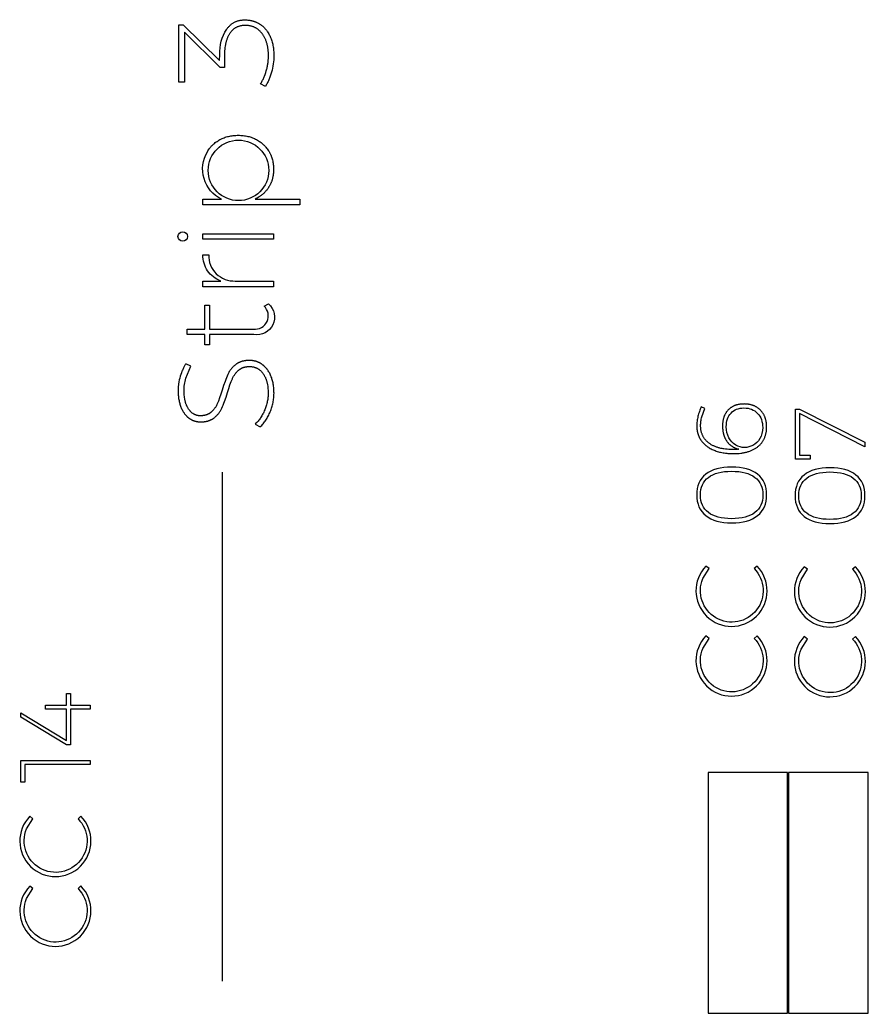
# Model space of a CAD drawing. Header units: millimetres. Extents: x 392 to 1349, y 886 to 1236.
# Drawn here: x 1041.53 to 1068.3, y 1122.18 to 1153.51 of the extents above; entities that cross this region are included whole.
import ezdxf

# ---------------------------------------------------------------- set-up
doc = ezdxf.new("R2010")
doc.units = ezdxf.units.MM
doc.header["$MEASUREMENT"] = 0
doc.layers.add('Fab 3$Electronics$CUT3', color=3, linetype='Continuous', true_color=0x00ff00)
doc.layers.add('Fab 3$Electronics$ENGRAVE3', color=25, linetype='Continuous', true_color=0x996633)

msp = doc.modelspace()

# ---------------------------------------------------------------- linework, layer by layer
at = {"layer": 'Fab 3$Electronics$CUT3'}
for points in [[(1065.757, 1122.183), (1065.757, 1129.771), (1063.249, 1129.771), (1063.249, 1122.183)], [(1068.297, 1122.183), (1068.297, 1129.771), (1065.789, 1129.771), (1065.789, 1122.183)]]:
    msp.add_lwpolyline(points, close=True, dxfattribs=at)
at = {"layer": 'Fab 3$Electronics$ENGRAVE3'}
msp.add_line((1047.919, 1139.247), (1047.919, 1123.189), dxfattribs=at)
for points in [[(1048.056, 1153.215), (1048.069, 1153.233), (1048.083, 1153.251), (1048.097, 1153.267), (1048.111, 1153.284), (1048.125, 1153.3), (1048.14, 1153.315), (1048.155, 1153.33), (1048.17, 1153.344), (1048.186, 1153.357), (1048.202, 1153.37), (1048.218, 1153.383), (1048.234, 1153.394), (1048.251, 1153.406), (1048.268, 1153.416), (1048.286, 1153.426), (1048.304, 1153.436), (1048.322, 1153.445), (1048.34, 1153.453), (1048.358, 1153.461), (1048.377, 1153.468), (1048.397, 1153.475), (1048.416, 1153.481), (1048.436, 1153.486), (1048.456, 1153.491), (1048.477, 1153.495), (1048.497, 1153.499), (1048.518, 1153.502), (1048.54, 1153.505), (1048.561, 1153.507), (1048.583, 1153.508), (1048.605, 1153.509), (1048.628, 1153.509), (1048.661, 1153.509), (1048.694, 1153.507), (1048.727, 1153.505), (1048.759, 1153.501), (1048.774, 1153.499), (1048.79, 1153.496), (1048.806, 1153.493), (1048.821, 1153.49), (1048.836, 1153.487), (1048.852, 1153.483), (1048.867, 1153.479), (1048.882, 1153.475), (1048.897, 1153.471), (1048.911, 1153.466), (1048.926, 1153.461), (1048.941, 1153.456), (1048.955, 1153.451), (1048.969, 1153.445), (1048.983, 1153.439), (1048.998, 1153.433), (1049.011, 1153.426), (1049.025, 1153.419), (1049.039, 1153.412), (1049.053, 1153.405), (1049.066, 1153.397), (1049.079, 1153.389), (1049.093, 1153.381), (1049.106, 1153.373), (1049.119, 1153.364), (1049.132, 1153.355), (1049.144, 1153.346), (1049.157, 1153.337), (1049.169, 1153.327), (1049.181, 1153.317), (1049.193, 1153.307), (1049.204, 1153.297), (1049.216, 1153.287), (1049.227, 1153.276), (1049.238, 1153.265), (1049.249, 1153.254), (1049.26, 1153.242), (1049.271, 1153.23), (1049.281, 1153.218), (1049.291, 1153.206), (1049.301, 1153.194), (1049.311, 1153.181), (1049.321, 1153.168), (1049.331, 1153.155), (1049.349, 1153.129), (1049.367, 1153.101), (1049.384, 1153.072), (1049.4, 1153.042), (1049.415, 1153.012), (1049.43, 1152.98), (1049.444, 1152.948), (1049.457, 1152.915), (1049.469, 1152.881), (1049.481, 1152.847), (1049.491, 1152.811), (1049.5, 1152.776), (1049.509, 1152.739), (1049.517, 1152.702), (1049.523, 1152.664), (1049.529, 1152.625), (1049.534, 1152.586), (1049.538, 1152.546), (1049.541, 1152.505), (1049.544, 1152.463), (1049.545, 1152.421), (1049.545, 1152.378), (1049.544, 1152.313), (1049.541, 1152.248), (1049.535, 1152.184), (1049.527, 1152.119), (1049.517, 1152.054), (1049.505, 1151.989), (1049.49, 1151.925), (1049.473, 1151.86), (1049.454, 1151.796), (1049.433, 1151.735), (1049.411, 1151.675), (1049.4, 1151.646), (1049.387, 1151.617), (1049.375, 1151.589), (1049.362, 1151.561), (1049.349, 1151.534), (1049.335, 1151.508), (1049.321, 1151.481), (1049.307, 1151.456), (1049.292, 1151.43), (1049.276, 1151.405), (1049.123, 1151.491), (1049.137, 1151.513), (1049.151, 1151.536), (1049.164, 1151.56), (1049.178, 1151.584), (1049.19, 1151.608), (1049.203, 1151.633), (1049.215, 1151.658), (1049.226, 1151.683), (1049.238, 1151.709), (1049.249, 1151.736), (1049.269, 1151.79), (1049.289, 1151.845), (1049.306, 1151.903), (1049.315, 1151.932), (1049.322, 1151.961), (1049.33, 1151.99), (1049.336, 1152.019), (1049.342, 1152.049), (1049.348, 1152.078), (1049.353, 1152.107), (1049.358, 1152.137), (1049.362, 1152.166), (1049.365, 1152.196), (1049.368, 1152.225), (1049.37, 1152.255), (1049.372, 1152.285), (1049.374, 1152.315), (1049.374, 1152.344), (1049.375, 1152.374), (1049.374, 1152.429), (1049.372, 1152.482), (1049.368, 1152.534), (1049.362, 1152.584), (1049.359, 1152.609), (1049.355, 1152.633), (1049.351, 1152.657), (1049.346, 1152.681), (1049.342, 1152.704), (1049.336, 1152.727), (1049.331, 1152.749), (1049.325, 1152.772), (1049.318, 1152.793), (1049.311, 1152.815), (1049.304, 1152.836), (1049.296, 1152.856), (1049.288, 1152.877), (1049.28, 1152.897), (1049.271, 1152.916), (1049.262, 1152.935), (1049.252, 1152.954), (1049.242, 1152.973), (1049.232, 1152.991), (1049.221, 1153.009), (1049.21, 1153.026), (1049.198, 1153.043), (1049.186, 1153.06), (1049.174, 1153.076), (1049.161, 1153.092), (1049.149, 1153.107), (1049.135, 1153.122), (1049.122, 1153.137), (1049.108, 1153.151), (1049.094, 1153.164), (1049.08, 1153.177), (1049.066, 1153.189), (1049.051, 1153.201), (1049.036, 1153.212), (1049.021, 1153.223), (1049.006, 1153.234), (1048.99, 1153.243), (1048.974, 1153.253), (1048.958, 1153.261), (1048.942, 1153.27), (1048.925, 1153.278), (1048.908, 1153.285), (1048.891, 1153.292), (1048.873, 1153.298), (1048.856, 1153.304), (1048.838, 1153.309), (1048.82, 1153.314), (1048.801, 1153.318), (1048.783, 1153.322), (1048.764, 1153.325), (1048.744, 1153.328), (1048.725, 1153.33), (1048.705, 1153.332), (1048.685, 1153.333), (1048.665, 1153.334), (1048.645, 1153.334), (1048.625, 1153.334), (1048.605, 1153.333), (1048.585, 1153.332), (1048.566, 1153.33), (1048.547, 1153.328), (1048.529, 1153.325), (1048.51, 1153.322), (1048.492, 1153.318), (1048.475, 1153.314), (1048.457, 1153.31), (1048.44, 1153.304), (1048.424, 1153.299), (1048.407, 1153.292), (1048.391, 1153.286), (1048.375, 1153.279), (1048.36, 1153.271), (1048.344, 1153.263), (1048.329, 1153.254), (1048.315, 1153.245), (1048.3, 1153.235), (1048.286, 1153.225), (1048.273, 1153.214), (1048.259, 1153.203), (1048.246, 1153.192), (1048.233, 1153.179), (1048.221, 1153.167), (1048.209, 1153.154), (1048.197, 1153.14), (1048.185, 1153.126), (1048.174, 1153.111), (1048.163, 1153.096), (1048.152, 1153.08), (1048.142, 1153.064), (1048.132, 1153.048), (1048.122, 1153.031), (1048.113, 1153.014), (1048.103, 1152.996), (1048.095, 1152.978), (1048.086, 1152.959), (1048.078, 1152.941), (1048.071, 1152.921), (1048.063, 1152.902), (1048.056, 1152.881), (1048.049, 1152.861), (1048.043, 1152.84), (1048.037, 1152.819), (1048.031, 1152.797), (1048.026, 1152.775), (1048.021, 1152.752), (1048.016, 1152.729), (1048.007, 1152.682), (1048, 1152.633), (1047.994, 1152.583), (1047.989, 1152.531), (1047.986, 1152.478), (1047.984, 1152.422), (1047.983, 1152.366), (1047.983, 1152.007), (1047.847, 1152.007), (1046.725, 1153.117), (1046.725, 1151.542), (1046.55, 1151.542), (1046.55, 1153.356), (1046.686, 1153.356), (1047.834, 1152.229), (1047.838, 1152.421, -0.151558)], [(1047.448, 1149.351), (1047.466, 1149.381), (1047.485, 1149.41), (1047.505, 1149.439), (1047.526, 1149.467), (1047.537, 1149.48), (1047.548, 1149.493), (1047.559, 1149.507), (1047.571, 1149.519), (1047.582, 1149.532), (1047.594, 1149.545), (1047.606, 1149.557), (1047.619, 1149.569), (1047.631, 1149.581), (1047.644, 1149.592), (1047.657, 1149.604), (1047.67, 1149.615), (1047.697, 1149.637), (1047.725, 1149.658), (1047.753, 1149.678), (1047.783, 1149.697), (1047.813, 1149.715), (1047.845, 1149.733), (1047.877, 1149.749), (1047.909, 1149.765), (1047.942, 1149.779), (1047.976, 1149.792), (1048.01, 1149.805), (1048.045, 1149.816), (1048.08, 1149.826), (1048.116, 1149.835), (1048.153, 1149.843), (1048.19, 1149.85), (1048.227, 1149.856), (1048.265, 1149.861), (1048.304, 1149.864), (1048.343, 1149.867), (1048.383, 1149.869), (1048.423, 1149.869), (1048.463, 1149.869), (1048.502, 1149.867), (1048.541, 1149.864), (1048.579, 1149.861), (1048.617, 1149.856), (1048.654, 1149.85), (1048.69, 1149.843), (1048.727, 1149.835), (1048.762, 1149.826), (1048.797, 1149.816), (1048.832, 1149.805), (1048.866, 1149.792), (1048.899, 1149.779), (1048.932, 1149.765), (1048.965, 1149.749), (1048.997, 1149.733), (1049.028, 1149.715), (1049.059, 1149.697), (1049.088, 1149.678), (1049.117, 1149.658), (1049.145, 1149.637), (1049.172, 1149.615), (1049.198, 1149.593), (1049.211, 1149.581), (1049.223, 1149.569), (1049.235, 1149.557), (1049.248, 1149.545), (1049.259, 1149.533), (1049.271, 1149.52), (1049.282, 1149.507), (1049.294, 1149.494), (1049.315, 1149.468), (1049.336, 1149.44), (1049.356, 1149.412), (1049.376, 1149.383), (1049.394, 1149.353), (1049.403, 1149.338), (1049.411, 1149.322), (1049.419, 1149.307), (1049.427, 1149.291), (1049.435, 1149.275), (1049.442, 1149.259), (1049.45, 1149.243), (1049.456, 1149.227), (1049.463, 1149.211), (1049.469, 1149.194), (1049.481, 1149.161), (1049.492, 1149.127), (1049.501, 1149.093), (1049.509, 1149.058), (1049.517, 1149.022), (1049.523, 1148.986), (1049.528, 1148.95), (1049.532, 1148.913), (1049.535, 1148.875), (1049.536, 1148.837), (1049.537, 1148.798), (1049.536, 1148.758), (1049.534, 1148.718), (1049.531, 1148.679), (1049.527, 1148.641), (1049.522, 1148.603), (1049.515, 1148.566), (1049.511, 1148.548), (1049.507, 1148.529), (1049.503, 1148.511), (1049.498, 1148.493), (1049.493, 1148.476), (1049.488, 1148.458), (1049.482, 1148.441), (1049.476, 1148.424), (1049.47, 1148.406), (1049.463, 1148.389), (1049.456, 1148.373), (1049.449, 1148.356), (1049.442, 1148.34), (1049.434, 1148.323), (1049.426, 1148.307), (1049.418, 1148.291), (1049.409, 1148.275), (1049.4, 1148.259), (1049.391, 1148.244), (1049.381, 1148.228), (1049.371, 1148.213), (1049.361, 1148.198), (1049.351, 1148.183), (1049.34, 1148.169), (1049.33, 1148.155), (1049.319, 1148.14), (1049.307, 1148.127), (1049.296, 1148.113), (1049.284, 1148.1), (1049.272, 1148.086), (1049.26, 1148.074), (1049.248, 1148.061), (1049.235, 1148.048), (1049.222, 1148.036), (1049.209, 1148.024), (1049.196, 1148.012), (1049.182, 1148.001), (1049.169, 1147.989), (1049.155, 1147.978), (1049.141, 1147.968), (1049.126, 1147.957), (1049.111, 1147.946), (1049.097, 1147.936), (1049.081, 1147.926), (1049.05, 1147.907), (1049.019, 1147.889), (1048.986, 1147.871), (1048.952, 1147.855), (1050.36, 1147.855), (1050.36, 1147.676), (1047.309, 1147.676), (1047.309, 1147.855), (1047.894, 1147.855, -0.441654)], [(1047.456, 1145.591, -0.144787), (1047.305, 1146.101), (1047.488, 1146.101, 0.435043), (1048.329, 1145.273), (1049.533, 1145.273), (1049.533, 1145.094), (1047.309, 1145.094), (1047.309, 1145.273), (1047.868, 1145.273, -0.153652)], [(1049.379, 1144.552, -0.750475), (1048.918, 1143.583), (1047.518, 1143.583), (1047.518, 1143.259), (1047.365, 1143.259), (1047.365, 1143.583), (1046.814, 1143.583), (1046.814, 1143.754), (1047.365, 1143.754), (1047.365, 1144.509), (1047.518, 1144.509), (1047.518, 1143.754), (1048.897, 1143.754, 0.724121), (1049.234, 1144.484)], [(1063.079, 1135.887), (1063.279, 1136.203), (1063.179, 1136.281, 2.359226), (1064.791, 1136.284), (1064.7, 1136.203, -1.864699)], [(1066.182, 1135.864), (1066.383, 1136.18), (1066.283, 1136.258, 2.359226), (1067.894, 1136.261), (1067.803, 1136.18, -1.864699)], [(1063.079, 1133.687), (1063.279, 1134.003), (1063.179, 1134.081, 2.359226), (1064.791, 1134.084), (1064.7, 1134.003, -1.864699)], [(1066.182, 1133.664), (1066.383, 1133.98), (1066.283, 1134.058, 2.359226), (1067.894, 1134.061), (1067.803, 1133.98, -1.864699)], [(1041.744, 1127.995), (1041.944, 1128.311), (1041.844, 1128.39, 2.359226), (1043.456, 1128.393), (1043.365, 1128.311, -1.864699)], [(1041.744, 1125.795), (1041.944, 1126.111), (1041.844, 1126.19, 2.359226), (1043.456, 1126.193), (1043.365, 1126.111, -1.864699)]]:
    msp.add_lwpolyline(points, format="xyb", close=True, dxfattribs=at)
for points in [[(1047.309, 1146.588), (1047.309, 1146.763), (1049.533, 1146.763), (1049.533, 1146.588)], [(1046.767, 1142.213), (1046.929, 1142.585), (1046.767, 1142.666), (1046.754, 1142.644), (1046.74, 1142.622), (1046.727, 1142.6), (1046.715, 1142.577), (1046.702, 1142.553), (1046.69, 1142.53), (1046.679, 1142.505), (1046.668, 1142.481), (1046.657, 1142.456), (1046.646, 1142.43), (1046.626, 1142.377), (1046.607, 1142.323), (1046.59, 1142.267), (1046.575, 1142.21), (1046.561, 1142.153), (1046.55, 1142.096), (1046.545, 1142.067), (1046.541, 1142.039), (1046.537, 1142.011), (1046.533, 1141.982), (1046.53, 1141.954), (1046.528, 1141.926), (1046.526, 1141.897), (1046.525, 1141.869), (1046.524, 1141.841), (1046.524, 1141.812), (1046.524, 1141.776), (1046.525, 1141.741), (1046.527, 1141.706), (1046.529, 1141.671), (1046.533, 1141.637), (1046.536, 1141.604), (1046.541, 1141.571), (1046.546, 1141.539), (1046.552, 1141.507), (1046.558, 1141.475), (1046.565, 1141.445), (1046.573, 1141.414), (1046.582, 1141.384), (1046.591, 1141.355), (1046.601, 1141.326), (1046.611, 1141.298), (1046.623, 1141.27), (1046.635, 1141.244), (1046.647, 1141.218), (1046.66, 1141.192), (1046.673, 1141.168), (1046.688, 1141.144), (1046.702, 1141.122), (1046.71, 1141.111), (1046.718, 1141.1), (1046.726, 1141.089), (1046.734, 1141.078), (1046.742, 1141.068), (1046.75, 1141.058), (1046.758, 1141.048), (1046.767, 1141.038), (1046.776, 1141.029), (1046.785, 1141.02), (1046.794, 1141.011), (1046.803, 1141.002), (1046.812, 1140.993), (1046.822, 1140.984), (1046.831, 1140.976), (1046.841, 1140.968), (1046.851, 1140.96), (1046.861, 1140.952), (1046.871, 1140.945), (1046.882, 1140.938), (1046.892, 1140.931), (1046.902, 1140.924), (1046.913, 1140.917), (1046.924, 1140.911), (1046.935, 1140.905), (1046.945, 1140.899), (1046.956, 1140.894), (1046.967, 1140.888), (1046.979, 1140.883), (1046.99, 1140.878), (1047.001, 1140.874), (1047.013, 1140.869), (1047.024, 1140.865), (1047.036, 1140.861), (1047.048, 1140.858), (1047.06, 1140.854), (1047.072, 1140.851), (1047.084, 1140.848), (1047.096, 1140.845), (1047.108, 1140.843), (1047.121, 1140.84), (1047.133, 1140.838), (1047.146, 1140.837), (1047.158, 1140.835), (1047.171, 1140.834), (1047.184, 1140.833), (1047.197, 1140.832), (1047.21, 1140.831), (1047.223, 1140.831), (1047.237, 1140.831), (1047.269, 1140.831), (1047.3, 1140.833), (1047.331, 1140.835), (1047.346, 1140.837), (1047.361, 1140.839), (1047.375, 1140.841), (1047.39, 1140.843), (1047.404, 1140.846), (1047.418, 1140.849), (1047.432, 1140.852), (1047.446, 1140.855), (1047.459, 1140.858), (1047.472, 1140.862), (1047.486, 1140.866), (1047.498, 1140.871), (1047.511, 1140.875), (1047.524, 1140.88), (1047.536, 1140.885), (1047.548, 1140.89), (1047.56, 1140.896), (1047.572, 1140.902), (1047.584, 1140.908), (1047.595, 1140.914), (1047.606, 1140.92), (1047.617, 1140.927), (1047.628, 1140.934), (1047.638, 1140.941), (1047.649, 1140.949), (1047.659, 1140.957), (1047.679, 1140.973), (1047.698, 1140.989), (1047.717, 1141.006), (1047.735, 1141.023), (1047.753, 1141.041), (1047.77, 1141.059), (1047.786, 1141.077), (1047.802, 1141.096), (1047.817, 1141.116), (1047.831, 1141.136), (1047.845, 1141.156), (1047.858, 1141.177), (1047.871, 1141.198), (1047.882, 1141.219), (1047.894, 1141.241), (1047.905, 1141.264), (1047.925, 1141.311), (1047.947, 1141.362), (1047.968, 1141.418), (1047.99, 1141.477), (1048.035, 1141.607), (1048.082, 1141.753), (1048.122, 1141.882), (1048.161, 1141.998), (1048.198, 1142.101), (1048.217, 1142.147), (1048.235, 1142.19), (1048.245, 1142.21), (1048.254, 1142.23), (1048.264, 1142.25), (1048.275, 1142.269), (1048.286, 1142.287), (1048.298, 1142.306), (1048.31, 1142.324), (1048.322, 1142.341), (1048.335, 1142.358), (1048.348, 1142.375), (1048.362, 1142.391), (1048.376, 1142.406), (1048.391, 1142.422), (1048.406, 1142.437), (1048.422, 1142.451), (1048.438, 1142.465), (1048.446, 1142.472), (1048.455, 1142.479), (1048.463, 1142.485), (1048.472, 1142.491), (1048.481, 1142.497), (1048.49, 1142.503), (1048.499, 1142.508), (1048.508, 1142.514), (1048.517, 1142.519), (1048.527, 1142.524), (1048.537, 1142.528), (1048.547, 1142.533), (1048.557, 1142.537), (1048.567, 1142.541), (1048.577, 1142.545), (1048.588, 1142.548), (1048.599, 1142.552), (1048.609, 1142.555), (1048.62, 1142.558), (1048.631, 1142.561), (1048.643, 1142.563), (1048.654, 1142.565), (1048.666, 1142.567), (1048.678, 1142.569), (1048.69, 1142.571), (1048.702, 1142.572), (1048.714, 1142.573), (1048.726, 1142.574), (1048.739, 1142.575), (1048.751, 1142.576), (1048.777, 1142.576), (1048.794, 1142.576), (1048.81, 1142.575), (1048.827, 1142.574), (1048.843, 1142.573), (1048.859, 1142.571), (1048.874, 1142.568), (1048.89, 1142.565), (1048.905, 1142.562), (1048.92, 1142.558), (1048.935, 1142.554), (1048.949, 1142.549), (1048.964, 1142.544), (1048.978, 1142.539), (1048.992, 1142.533), (1049.005, 1142.526), (1049.019, 1142.52), (1049.032, 1142.512), (1049.045, 1142.505), (1049.058, 1142.496), (1049.071, 1142.488), (1049.083, 1142.479), (1049.095, 1142.469), (1049.107, 1142.459), (1049.119, 1142.449), (1049.131, 1142.438), (1049.142, 1142.427), (1049.153, 1142.415), (1049.164, 1142.403), (1049.175, 1142.39), (1049.186, 1142.377), (1049.196, 1142.364), (1049.206, 1142.35), (1049.216, 1142.336), (1049.225, 1142.321), (1049.235, 1142.306), (1049.244, 1142.291), (1049.252, 1142.275), (1049.26, 1142.259), (1049.268, 1142.243), (1049.276, 1142.227), (1049.283, 1142.21), (1049.29, 1142.193), (1049.297, 1142.175), (1049.304, 1142.158), (1049.31, 1142.139), (1049.315, 1142.121), (1049.321, 1142.102), (1049.326, 1142.083), (1049.331, 1142.064), (1049.335, 1142.044), (1049.34, 1142.024), (1049.344, 1142.004), (1049.35, 1141.962), (1049.356, 1141.92), (1049.36, 1141.875), (1049.364, 1141.83), (1049.365, 1141.783), (1049.366, 1141.735), (1049.366, 1141.702), (1049.364, 1141.669), (1049.362, 1141.636), (1049.359, 1141.603), (1049.355, 1141.57), (1049.351, 1141.537), (1049.345, 1141.504), (1049.339, 1141.471), (1049.332, 1141.438), (1049.324, 1141.405), (1049.315, 1141.372), (1049.305, 1141.339), (1049.294, 1141.306), (1049.283, 1141.272), (1049.27, 1141.239), (1049.257, 1141.206), (1049.243, 1141.174), (1049.229, 1141.142), (1049.214, 1141.11), (1049.198, 1141.079), (1049.181, 1141.049), (1049.164, 1141.02), (1049.146, 1140.991), (1049.128, 1140.963), (1049.109, 1140.936), (1049.089, 1140.909), (1049.068, 1140.883), (1049.047, 1140.857), (1049.026, 1140.833), (1049.003, 1140.809), (1048.98, 1140.785), (1048.956, 1140.763), (1049.114, 1140.669), (1049.139, 1140.694), (1049.162, 1140.719), (1049.185, 1140.745), (1049.208, 1140.772), (1049.23, 1140.8), (1049.251, 1140.828), (1049.271, 1140.858), (1049.291, 1140.887), (1049.311, 1140.918), (1049.33, 1140.949), (1049.348, 1140.981), (1049.366, 1141.014), (1049.383, 1141.047), (1049.399, 1141.081), (1049.415, 1141.115), (1049.43, 1141.151), (1049.445, 1141.187), (1049.458, 1141.222), (1049.471, 1141.258), (1049.482, 1141.294), (1049.493, 1141.33), (1049.503, 1141.366), (1049.512, 1141.403), (1049.52, 1141.439), (1049.527, 1141.475), (1049.533, 1141.512), (1049.538, 1141.548), (1049.542, 1141.585), (1049.545, 1141.621), (1049.548, 1141.658), (1049.549, 1141.694), (1049.55, 1141.731), (1049.549, 1141.77), (1049.548, 1141.808), (1049.546, 1141.845), (1049.544, 1141.882), (1049.54, 1141.918), (1049.536, 1141.954), (1049.531, 1141.989), (1049.526, 1142.024), (1049.519, 1142.057), (1049.512, 1142.091), (1049.504, 1142.123), (1049.496, 1142.155), (1049.486, 1142.187), (1049.476, 1142.218), (1049.465, 1142.248), (1049.454, 1142.277), (1049.441, 1142.306), (1049.428, 1142.334), (1049.415, 1142.362), (1049.401, 1142.388), (1049.386, 1142.414), (1049.37, 1142.438), (1049.354, 1142.462), (1049.346, 1142.474), (1049.337, 1142.485), (1049.329, 1142.497), (1049.32, 1142.508), (1049.311, 1142.519), (1049.302, 1142.529), (1049.293, 1142.54), (1049.283, 1142.55), (1049.274, 1142.56), (1049.264, 1142.57), (1049.254, 1142.579), (1049.244, 1142.588), (1049.234, 1142.598), (1049.223, 1142.607), (1049.213, 1142.615), (1049.202, 1142.624), (1049.191, 1142.632), (1049.18, 1142.64), (1049.169, 1142.648), (1049.158, 1142.656), (1049.147, 1142.663), (1049.135, 1142.67), (1049.124, 1142.677), (1049.112, 1142.684), (1049.1, 1142.69), (1049.089, 1142.696), (1049.077, 1142.702), (1049.065, 1142.708), (1049.052, 1142.713), (1049.04, 1142.718), (1049.028, 1142.723), (1049.015, 1142.728), (1049.003, 1142.732), (1048.99, 1142.736), (1048.977, 1142.74), (1048.964, 1142.744), (1048.951, 1142.747), (1048.938, 1142.75), (1048.925, 1142.753), (1048.912, 1142.756), (1048.898, 1142.758), (1048.885, 1142.76), (1048.871, 1142.762), (1048.857, 1142.764), (1048.844, 1142.765), (1048.83, 1142.766), (1048.816, 1142.767), (1048.802, 1142.768), (1048.787, 1142.768), (1048.773, 1142.768), (1048.74, 1142.768), (1048.708, 1142.766), (1048.677, 1142.764), (1048.662, 1142.762), (1048.647, 1142.76), (1048.632, 1142.758), (1048.617, 1142.756), (1048.603, 1142.753), (1048.588, 1142.75), (1048.574, 1142.747), (1048.56, 1142.744), (1048.546, 1142.74), (1048.533, 1142.736), (1048.52, 1142.732), (1048.506, 1142.728), (1048.493, 1142.723), (1048.481, 1142.718), (1048.468, 1142.713), (1048.456, 1142.708), (1048.443, 1142.702), (1048.431, 1142.696), (1048.419, 1142.69), (1048.408, 1142.684), (1048.396, 1142.677), (1048.385, 1142.67), (1048.374, 1142.663), (1048.363, 1142.656), (1048.352, 1142.648), (1048.342, 1142.64), (1048.321, 1142.624), (1048.302, 1142.607), (1048.282, 1142.59), (1048.264, 1142.572), (1048.246, 1142.554), (1048.229, 1142.536), (1048.212, 1142.517), (1048.196, 1142.497), (1048.18, 1142.477), (1048.166, 1142.457), (1048.151, 1142.436), (1048.138, 1142.415), (1048.125, 1142.393), (1048.113, 1142.37), (1048.101, 1142.348), (1048.09, 1142.324), (1048.069, 1142.276), (1048.047, 1142.223), (1048.026, 1142.167), (1048.004, 1142.108), (1047.96, 1141.978), (1047.915, 1141.834), (1047.873, 1141.704), (1047.834, 1141.589), (1047.796, 1141.488), (1047.777, 1141.442), (1047.759, 1141.401), (1047.75, 1141.381), (1047.741, 1141.361), (1047.731, 1141.342), (1047.721, 1141.324), (1047.71, 1141.305), (1047.699, 1141.288), (1047.687, 1141.27), (1047.675, 1141.253), (1047.662, 1141.237), (1047.649, 1141.22), (1047.635, 1141.205), (1047.621, 1141.189), (1047.607, 1141.174), (1047.592, 1141.16), (1047.577, 1141.145), (1047.561, 1141.132), (1047.553, 1141.125), (1047.545, 1141.118), (1047.536, 1141.112), (1047.528, 1141.106), (1047.519, 1141.1), (1047.51, 1141.095), (1047.501, 1141.089), (1047.492, 1141.084), (1047.483, 1141.079), (1047.473, 1141.074), (1047.464, 1141.07), (1047.454, 1141.065), (1047.444, 1141.061), (1047.434, 1141.057), (1047.424, 1141.054), (1047.414, 1141.05), (1047.403, 1141.047), (1047.393, 1141.044), (1047.382, 1141.041), (1047.371, 1141.038), (1047.36, 1141.036), (1047.349, 1141.033), (1047.337, 1141.031), (1047.326, 1141.03), (1047.314, 1141.028), (1047.302, 1141.027), (1047.29, 1141.025), (1047.278, 1141.025), (1047.266, 1141.024), (1047.253, 1141.023), (1047.228, 1141.023), (1047.214, 1141.023), (1047.199, 1141.024), (1047.185, 1141.025), (1047.171, 1141.026), (1047.157, 1141.028), (1047.143, 1141.03), (1047.13, 1141.033), (1047.117, 1141.036), (1047.104, 1141.04), (1047.091, 1141.044), (1047.078, 1141.048), (1047.065, 1141.053), (1047.053, 1141.058), (1047.041, 1141.064), (1047.029, 1141.07), (1047.017, 1141.076), (1047.005, 1141.083), (1046.994, 1141.09), (1046.983, 1141.098), (1046.971, 1141.106), (1046.961, 1141.115), (1046.95, 1141.124), (1046.939, 1141.133), (1046.929, 1141.143), (1046.919, 1141.153), (1046.909, 1141.164), (1046.899, 1141.175), (1046.889, 1141.186), (1046.88, 1141.198), (1046.871, 1141.21), (1046.861, 1141.223), (1046.853, 1141.236), (1046.844, 1141.25), (1046.836, 1141.263), (1046.827, 1141.277), (1046.82, 1141.292), (1046.812, 1141.306), (1046.805, 1141.321), (1046.798, 1141.336), (1046.791, 1141.352), (1046.785, 1141.367), (1046.778, 1141.383), (1046.772, 1141.4), (1046.767, 1141.416), (1046.761, 1141.433), (1046.756, 1141.45), (1046.752, 1141.467), (1046.747, 1141.485), (1046.743, 1141.503), (1046.739, 1141.521), (1046.732, 1141.558), (1046.726, 1141.596), (1046.721, 1141.635), (1046.717, 1141.676), (1046.714, 1141.717), (1046.712, 1141.76), (1046.712, 1141.804), (1046.713, 1141.854), (1046.715, 1141.905), (1046.72, 1141.955), (1046.726, 1142.006), (1046.733, 1142.058), (1046.743, 1142.109), (1046.754, 1142.161)], [(1063.046, 1140.991), (1063.145, 1141.251), (1063.032, 1141.307), (1063.016, 1141.272), (1063.001, 1141.235), (1062.987, 1141.199), (1062.973, 1141.162), (1062.961, 1141.124), (1062.949, 1141.085), (1062.938, 1141.046), (1062.927, 1141.007), (1062.918, 1140.967), (1062.91, 1140.928), (1062.904, 1140.89), (1062.898, 1140.852), (1062.894, 1140.814), (1062.891, 1140.778), (1062.889, 1140.742), (1062.888, 1140.706), (1062.889, 1140.673), (1062.89, 1140.656), (1062.891, 1140.64), (1062.892, 1140.624), (1062.893, 1140.608), (1062.895, 1140.592), (1062.897, 1140.576), (1062.9, 1140.56), (1062.902, 1140.545), (1062.905, 1140.53), (1062.909, 1140.514), (1062.912, 1140.499), (1062.916, 1140.484), (1062.92, 1140.47), (1062.924, 1140.455), (1062.929, 1140.441), (1062.934, 1140.426), (1062.939, 1140.412), (1062.945, 1140.398), (1062.95, 1140.384), (1062.956, 1140.37), (1062.963, 1140.356), (1062.969, 1140.343), (1062.976, 1140.33), (1062.983, 1140.316), (1062.991, 1140.303), (1062.999, 1140.29), (1063.007, 1140.277), (1063.015, 1140.265), (1063.023, 1140.252), (1063.032, 1140.24), (1063.041, 1140.228), (1063.051, 1140.216), (1063.06, 1140.204), (1063.07, 1140.192), (1063.08, 1140.18), (1063.09, 1140.169), (1063.101, 1140.158), (1063.111, 1140.147), (1063.122, 1140.136), (1063.134, 1140.126), (1063.145, 1140.115), (1063.157, 1140.105), (1063.168, 1140.095), (1063.18, 1140.085), (1063.193, 1140.075), (1063.205, 1140.065), (1063.231, 1140.047), (1063.257, 1140.029), (1063.285, 1140.012), (1063.313, 1139.995), (1063.343, 1139.979), (1063.373, 1139.964), (1063.404, 1139.95), (1063.436, 1139.936), (1063.469, 1139.923), (1063.502, 1139.911), (1063.536, 1139.9), (1063.571, 1139.89), (1063.607, 1139.88), (1063.643, 1139.871), (1063.68, 1139.864), (1063.718, 1139.857), (1063.756, 1139.85), (1063.795, 1139.845), (1063.835, 1139.84), (1063.875, 1139.837), (1063.916, 1139.834), (1063.958, 1139.832), (1064, 1139.83), (1064.043, 1139.83), (1064.105, 1139.831), (1064.165, 1139.833), (1064.224, 1139.838), (1064.281, 1139.844), (1064.308, 1139.848), (1064.336, 1139.852), (1064.362, 1139.856), (1064.389, 1139.861), (1064.414, 1139.867), (1064.44, 1139.872), (1064.465, 1139.879), (1064.489, 1139.885), (1064.513, 1139.893), (1064.537, 1139.9), (1064.56, 1139.908), (1064.583, 1139.917), (1064.605, 1139.926), (1064.627, 1139.935), (1064.649, 1139.945), (1064.669, 1139.955), (1064.69, 1139.966), (1064.71, 1139.977), (1064.73, 1139.988), (1064.749, 1140), (1064.767, 1140.012), (1064.786, 1140.025), (1064.803, 1140.038), (1064.821, 1140.052), (1064.838, 1140.066), (1064.854, 1140.081), (1064.87, 1140.095), (1064.885, 1140.11), (1064.9, 1140.126), (1064.914, 1140.141), (1064.927, 1140.158), (1064.941, 1140.174), (1064.953, 1140.191), (1064.965, 1140.208), (1064.977, 1140.225), (1064.988, 1140.243), (1064.998, 1140.261), (1065.008, 1140.279), (1065.017, 1140.298), (1065.026, 1140.317), (1065.034, 1140.337), (1065.042, 1140.357), (1065.049, 1140.377), (1065.056, 1140.397), (1065.062, 1140.418), (1065.068, 1140.439), (1065.073, 1140.46), (1065.077, 1140.482), (1065.081, 1140.504), (1065.085, 1140.527), (1065.088, 1140.55), (1065.09, 1140.573), (1065.092, 1140.596), (1065.094, 1140.62), (1065.094, 1140.644), (1065.095, 1140.669), (1065.094, 1140.689), (1065.094, 1140.71), (1065.093, 1140.73), (1065.092, 1140.749), (1065.09, 1140.769), (1065.088, 1140.788), (1065.085, 1140.807), (1065.083, 1140.826), (1065.079, 1140.845), (1065.076, 1140.863), (1065.072, 1140.881), (1065.068, 1140.898), (1065.063, 1140.916), (1065.058, 1140.933), (1065.052, 1140.95), (1065.046, 1140.967), (1065.04, 1140.983), (1065.034, 1140.999), (1065.027, 1141.015), (1065.019, 1141.031), (1065.012, 1141.046), (1065.004, 1141.061), (1064.995, 1141.076), (1064.986, 1141.091), (1064.977, 1141.105), (1064.968, 1141.119), (1064.958, 1141.133), (1064.947, 1141.146), (1064.937, 1141.159), (1064.925, 1141.172), (1064.914, 1141.185), (1064.902, 1141.197), (1064.89, 1141.21), (1064.878, 1141.221), (1064.865, 1141.233), (1064.852, 1141.244), (1064.839, 1141.254), (1064.825, 1141.264), (1064.811, 1141.274), (1064.797, 1141.284), (1064.783, 1141.293), (1064.769, 1141.301), (1064.754, 1141.31), (1064.739, 1141.318), (1064.723, 1141.325), (1064.708, 1141.332), (1064.692, 1141.339), (1064.676, 1141.345), (1064.659, 1141.351), (1064.643, 1141.357), (1064.626, 1141.362), (1064.608, 1141.367), (1064.591, 1141.371), (1064.573, 1141.375), (1064.555, 1141.379), (1064.537, 1141.382), (1064.518, 1141.385), (1064.499, 1141.388), (1064.48, 1141.39), (1064.461, 1141.392), (1064.441, 1141.393), (1064.422, 1141.394), (1064.401, 1141.394), (1064.381, 1141.395), (1064.361, 1141.394), (1064.342, 1141.394), (1064.323, 1141.393), (1064.304, 1141.392), (1064.286, 1141.39), (1064.267, 1141.388), (1064.249, 1141.386), (1064.231, 1141.383), (1064.214, 1141.38), (1064.197, 1141.376), (1064.18, 1141.372), (1064.163, 1141.368), (1064.146, 1141.364), (1064.13, 1141.359), (1064.114, 1141.353), (1064.099, 1141.348), (1064.083, 1141.342), (1064.068, 1141.335), (1064.053, 1141.328), (1064.039, 1141.321), (1064.024, 1141.314), (1064.01, 1141.306), (1063.996, 1141.298), (1063.983, 1141.289), (1063.969, 1141.28), (1063.956, 1141.271), (1063.943, 1141.261), (1063.931, 1141.251), (1063.919, 1141.24), (1063.907, 1141.23), (1063.895, 1141.218), (1063.883, 1141.207), (1063.872, 1141.195), (1063.862, 1141.183), (1063.851, 1141.17), (1063.841, 1141.158), (1063.831, 1141.145), (1063.822, 1141.132), (1063.813, 1141.118), (1063.804, 1141.104), (1063.796, 1141.09), (1063.788, 1141.076), (1063.78, 1141.062), (1063.773, 1141.047), (1063.766, 1141.032), (1063.759, 1141.016), (1063.753, 1141.001), (1063.747, 1140.985), (1063.742, 1140.969), (1063.737, 1140.952), (1063.732, 1140.935), (1063.727, 1140.918), (1063.723, 1140.901), (1063.72, 1140.884), (1063.716, 1140.866), (1063.713, 1140.848), (1063.711, 1140.829), (1063.708, 1140.811), (1063.706, 1140.792), (1063.705, 1140.773), (1063.704, 1140.753), (1063.703, 1140.734), (1063.702, 1140.714), (1063.702, 1140.694), (1063.703, 1140.658), (1063.704, 1140.624), (1063.707, 1140.59), (1063.711, 1140.557), (1063.713, 1140.541), (1063.715, 1140.525), (1063.718, 1140.509), (1063.721, 1140.493), (1063.725, 1140.478), (1063.728, 1140.462), (1063.732, 1140.447), (1063.736, 1140.432), (1063.741, 1140.418), (1063.746, 1140.403), (1063.751, 1140.389), (1063.756, 1140.374), (1063.761, 1140.36), (1063.767, 1140.346), (1063.773, 1140.333), (1063.779, 1140.319), (1063.786, 1140.306), (1063.793, 1140.293), (1063.8, 1140.28), (1063.807, 1140.267), (1063.815, 1140.255), (1063.823, 1140.242), (1063.831, 1140.23), (1063.84, 1140.218), (1063.848, 1140.206), (1063.857, 1140.195), (1063.866, 1140.183), (1063.876, 1140.172), (1063.885, 1140.162), (1063.895, 1140.151), (1063.905, 1140.141), (1063.915, 1140.131), (1063.926, 1140.121), (1063.936, 1140.112), (1063.947, 1140.102), (1063.958, 1140.093), (1063.969, 1140.085), (1063.981, 1140.076), (1063.992, 1140.068), (1064.004, 1140.06), (1064.016, 1140.052), (1064.028, 1140.045), (1064.041, 1140.038), (1064.053, 1140.031), (1064.066, 1140.024), (1064.079, 1140.018), (1064.093, 1140.011), (1064.106, 1140.006), (1064.12, 1140), (1064.134, 1139.995), (1064.148, 1139.989), (1064.162, 1139.985), (1064.177, 1139.98), (1064.191, 1139.976), (1064.206, 1139.971), (1064.221, 1139.968), (1064.17, 1139.964), (1064.12, 1139.961), (1064.07, 1139.959), (1064.021, 1139.958), (1063.963, 1139.959), (1063.906, 1139.961), (1063.85, 1139.965), (1063.796, 1139.971), (1063.744, 1139.978), (1063.719, 1139.982), (1063.694, 1139.986), (1063.669, 1139.991), (1063.645, 1139.996), (1063.621, 1140.002), (1063.598, 1140.008), (1063.575, 1140.014), (1063.552, 1140.021), (1063.53, 1140.028), (1063.508, 1140.036), (1063.486, 1140.044), (1063.465, 1140.052), (1063.445, 1140.061), (1063.425, 1140.07), (1063.405, 1140.08), (1063.386, 1140.089), (1063.367, 1140.1), (1063.348, 1140.11), (1063.33, 1140.121), (1063.312, 1140.133), (1063.295, 1140.145), (1063.278, 1140.157), (1063.261, 1140.17), (1063.246, 1140.182), (1063.23, 1140.196), (1063.215, 1140.209), (1063.201, 1140.223), (1063.187, 1140.237), (1063.174, 1140.252), (1063.161, 1140.266), (1063.149, 1140.281), (1063.137, 1140.297), (1063.126, 1140.313), (1063.115, 1140.329), (1063.105, 1140.345), (1063.095, 1140.362), (1063.086, 1140.379), (1063.077, 1140.396), (1063.069, 1140.414), (1063.062, 1140.432), (1063.055, 1140.45), (1063.048, 1140.468), (1063.042, 1140.487), (1063.036, 1140.506), (1063.032, 1140.526), (1063.027, 1140.546), (1063.023, 1140.566), (1063.02, 1140.586), (1063.017, 1140.607), (1063.015, 1140.628), (1063.013, 1140.649), (1063.011, 1140.671), (1063.011, 1140.693), (1063.01, 1140.716), (1063.011, 1140.749), (1063.013, 1140.782), (1063.015, 1140.816), (1063.019, 1140.85), (1063.024, 1140.885), (1063.031, 1140.92), (1063.038, 1140.955)], [(1066.001, 1139.657), (1066.001, 1141.228), (1066.129, 1141.228), (1068.188, 1140.189), (1068.188, 1140.048), (1066.129, 1141.09), (1066.129, 1139.779), (1066.47, 1139.779), (1066.47, 1139.657)], [(1042.999, 1132.264), (1043.127, 1132.264), (1043.127, 1131.898), (1043.75, 1131.898), (1043.75, 1131.773), (1043.127, 1131.773), (1043.127, 1130.646), (1042.999, 1130.646), (1041.562, 1131.519), (1041.562, 1131.654), (1042.999, 1130.784), (1042.999, 1131.773), (1042.342, 1131.773), (1042.342, 1131.898), (1042.999, 1131.898)], [(1041.562, 1129.463), (1041.562, 1130.151), (1043.75, 1130.151), (1043.75, 1130.023), (1041.691, 1130.023), (1041.691, 1129.463)]]:
    msp.add_lwpolyline(points, close=True, dxfattribs=at)
for centre, radius in [((1048.429, 1148.762), 0.954), ((1046.671, 1146.677), 0.152)]:
    msp.add_circle(centre, radius, dxfattribs=at)
for points, knots in [([(1063.902, 1140.331, -12.989), (1063.957, 1140.23, -12.989), (1064.028, 1140.154, -12.989), (1064.117, 1140.101, -12.989), (1064.205, 1140.047, -12.989), (1064.3, 1140.021, -12.989), (1064.4, 1140.021, -12.989), (1064.485, 1140.021, -12.989), (1064.572, 1140.044, -12.989), (1064.66, 1140.09, -12.989), (1064.747, 1140.136, -12.989), (1064.821, 1140.207, -12.989), (1064.88, 1140.302, -12.989), (1064.94, 1140.398, -12.989), (1064.969, 1140.515, -12.989), (1064.969, 1140.653, -12.989), (1064.969, 1140.837, -12.989), (1064.916, 1140.985, -12.989), (1064.81, 1141.099, -12.989), (1064.703, 1141.213, -12.989), (1064.559, 1141.269, -12.989), (1064.378, 1141.269, -12.989), (1064.207, 1141.269, -12.989), (1064.071, 1141.216, -12.989), (1063.971, 1141.11, -12.989), (1063.871, 1141.003, -12.989), (1063.821, 1140.86, -12.989), (1063.821, 1140.678, -12.989), (1063.821, 1140.547, -12.989), (1063.848, 1140.431, -12.989), (1063.902, 1140.331, -12.989)], [0, 0, 0, 0, 1, 1, 1, 2, 2, 2, 3, 3, 3, 4, 4, 4, 5, 5, 5, 6, 6, 6, 7, 7, 7, 8, 8, 8, 9, 9, 9, 10, 10, 10, 10]), ([(1063.173, 1139.177, -12.989), (1063.363, 1139.329, -12.989), (1063.635, 1139.404, -12.989), (1063.99, 1139.404, -12.989), (1064.345, 1139.404, -12.989), (1064.617, 1139.329, -12.989), (1064.808, 1139.177, -12.989), (1064.999, 1139.026, -12.989), (1065.095, 1138.809, -12.989), (1065.095, 1138.525, -12.989), (1065.095, 1138.243, -12.989), (1064.999, 1138.026, -12.989), (1064.808, 1137.874, -12.989), (1064.617, 1137.722, -12.989), (1064.345, 1137.646, -12.989), (1063.99, 1137.646, -12.989), (1063.637, 1137.646, -12.989), (1063.366, 1137.722, -12.989), (1063.175, 1137.874, -12.989), (1062.984, 1138.026, -12.989), (1062.888, 1138.243, -12.989), (1062.888, 1138.525, -12.989), (1062.888, 1138.809, -12.989), (1062.983, 1139.026, -12.989), (1063.173, 1139.177, -12.989)], [0, 0, 0, 0, 1, 1, 1, 2, 2, 2, 3, 3, 3, 4, 4, 4, 5, 5, 5, 6, 6, 6, 7, 7, 7, 8, 8, 8, 8]), ([(1066.276, 1139.155), (1066.466, 1139.306), (1066.738, 1139.382), (1067.093, 1139.382), (1067.448, 1139.382), (1067.721, 1139.306), (1067.911, 1139.155), (1068.102, 1139.003), (1068.198, 1138.786), (1068.198, 1138.502), (1068.198, 1138.22), (1068.102, 1138.004), (1067.911, 1137.851), (1067.721, 1137.699), (1067.448, 1137.623), (1067.093, 1137.623), (1066.741, 1137.623), (1066.469, 1137.699), (1066.278, 1137.851), (1066.087, 1138.004), (1065.992, 1138.22), (1065.992, 1138.502), (1065.992, 1138.786), (1066.086, 1139.003), (1066.276, 1139.155)], [0, 0, 0, 0, 1, 1, 1, 2, 2, 2, 3, 3, 3, 4, 4, 4, 5, 5, 5, 6, 6, 6, 7, 7, 7, 8, 8, 8, 8]), ([(1063.259, 1137.969, -12.989), (1063.427, 1137.841, -12.989), (1063.671, 1137.777, -12.989), (1063.99, 1137.777, -12.989), (1064.309, 1137.777, -12.989), (1064.553, 1137.841, -12.989), (1064.722, 1137.969, -12.989), (1064.891, 1138.098, -12.989), (1064.976, 1138.283, -12.989), (1064.976, 1138.525, -12.989), (1064.976, 1138.767, -12.989), (1064.891, 1138.952, -12.989), (1064.722, 1139.08, -12.989), (1064.553, 1139.209, -12.989), (1064.309, 1139.273, -12.989), (1063.99, 1139.273, -12.989), (1063.671, 1139.273, -12.989), (1063.427, 1139.209, -12.989), (1063.259, 1139.08, -12.989), (1063.091, 1138.952, -12.989), (1063.007, 1138.767, -12.989), (1063.007, 1138.525, -12.989), (1063.007, 1138.283, -12.989), (1063.091, 1138.098, -12.989), (1063.259, 1137.969, -12.989)], [0, 0, 0, 0, 1, 1, 1, 2, 2, 2, 3, 3, 3, 4, 4, 4, 5, 5, 5, 6, 6, 6, 7, 7, 7, 8, 8, 8, 8]), ([(1066.362, 1137.947), (1066.53, 1137.818), (1066.774, 1137.754), (1067.093, 1137.754), (1067.412, 1137.754), (1067.656, 1137.818), (1067.825, 1137.947), (1067.994, 1138.075), (1068.079, 1138.26), (1068.079, 1138.502), (1068.079, 1138.744), (1067.994, 1138.929), (1067.825, 1139.058), (1067.656, 1139.186), (1067.412, 1139.25), (1067.093, 1139.25), (1066.774, 1139.25), (1066.53, 1139.186), (1066.362, 1139.058), (1066.194, 1138.929), (1066.11, 1138.744), (1066.11, 1138.502), (1066.11, 1138.26), (1066.194, 1138.075), (1066.362, 1137.947)], [0, 0, 0, 0, 1, 1, 1, 2, 2, 2, 3, 3, 3, 4, 4, 4, 5, 5, 5, 6, 6, 6, 7, 7, 7, 8, 8, 8, 8])]:
    msp.add_open_spline(points, degree=3, knots=knots, dxfattribs=at)

doc.saveas('drawing.dxf')
